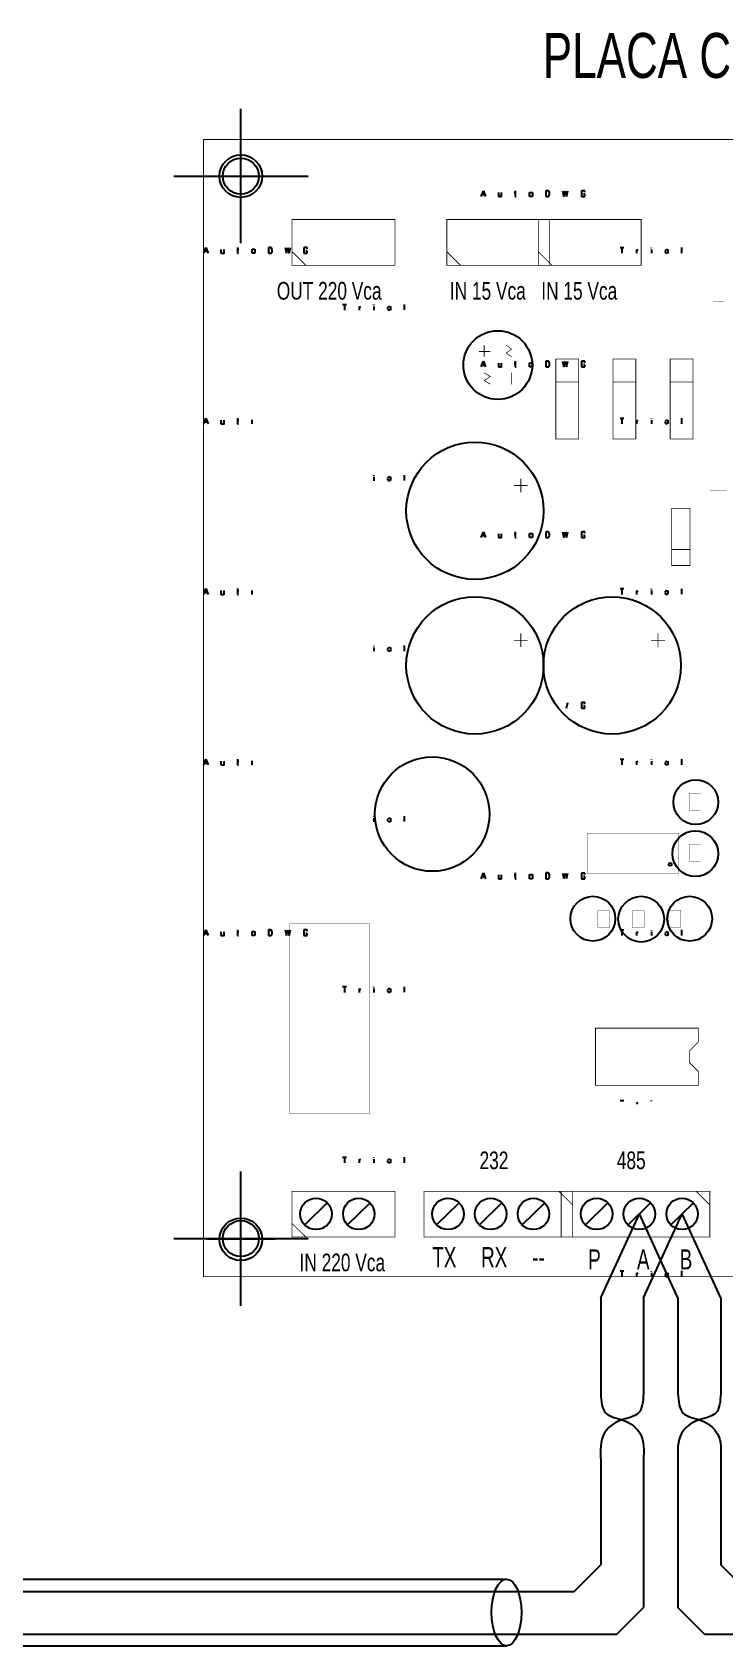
# Model space of a CAD drawing. Header units: millimetres. Extents: x 690 to 2444, y 537 to 1412.
# Drawn here: x 1413 to 1489.8, y 564.1 to 743.4 of the extents above; entities that cross this region are included whole.
import ezdxf

# ---------------------------------------------------------------- set-up
doc = ezdxf.new("R2010")
doc.units = ezdxf.units.MM
doc.linetypes.add('atContinuous2', pattern=[0])
doc.layers.add('at_Entity', color=7, linetype='Continuous')
doc.layers.add('at_Text', color=7, linetype='Continuous')
doc.styles.add('Style1', font='arial.ttf', dxfattribs={"height": 0.2})
doc.styles.add('Style4', font='', dxfattribs={"height": 0.2})
doc.styles.get('Style4').set_extended_font_data('Bank Gothic  Md  B T')

msp = doc.modelspace()

# ---------------------------------------------------------------- linework, layer by layer
at = {"color": 6}
for p, q in [((1436.17, 719.98), (1436.17, 734.9)), ((1428.72, 727.44), (1443.63, 727.44)), ((1436.17, 601.87), (1436.17, 616.79)), ((1428.72, 609.33), (1443.63, 609.33))]:
    msp.add_line(p, q, dxfattribs=at)
at = {"color": 28, "true_color": 0x0a0a0a}
for p, q in [((1462.88, 725.19), (1463.12, 725.82)), ((1462.97, 725.4), (1463.27, 725.4)), ((1463.12, 725.82), (1463.36, 725.19)), ((1464.78, 725.6), (1464.78, 725.19)), ((1464.78, 725.19), (1465.11, 725.19)), ((1465.11, 725.6), (1465.11, 725.12)), ((1466.55, 725.61), (1466.76, 725.61)), ((1466.64, 725.82), (1466.64, 725.19)), ((1466.64, 725.19), (1466.74, 725.19)), ((1468.23, 725.63), (1468.56, 725.63)), ((1468.23, 725.19), (1468.23, 725.63)), ((1468.56, 725.19), (1468.23, 725.19)), ((1468.56, 725.63), (1468.56, 725.19)), ((1470.28, 725.82), (1470.07, 725.82)), ((1470.07, 725.82), (1470.07, 725.19)), ((1470.07, 725.19), (1470.27, 725.19)), ((1470.27, 725.19), (1470.37, 725.21)), ((1470.37, 725.79), (1470.28, 725.82)), ((1470.48, 725.61), (1470.37, 725.79)), ((1470.37, 725.21), (1470.48, 725.36)), ((1470.48, 725.36), (1470.48, 725.61)), ((1471.91, 725.81), (1472.06, 725.19)), ((1472.06, 725.19), (1472.21, 725.81)), ((1472.21, 725.81), (1472.36, 725.19)), ((1472.36, 725.19), (1472.51, 725.81)), ((1474.38, 725.81), (1474, 725.81)), ((1474, 725.81), (1474, 725.19)), ((1474, 725.19), (1474.37, 725.19)), ((1474.38, 725.42), (1474.23, 725.42)), ((1474.37, 725.65), (1474.38, 725.81)), ((1474.37, 725.19), (1474.38, 725.42)), ((1432.05, 718.87), (1432.29, 719.5)), ((1432.29, 719.5), (1432.53, 718.87)), ((1433.95, 719.28), (1433.95, 718.87)), ((1434.28, 719.28), (1434.28, 718.8)), ((1435.72, 719.29), (1435.93, 719.29)), ((1435.81, 719.5), (1435.81, 718.87)), ((1437.41, 719.31), (1437.73, 719.31)), ((1437.41, 718.87), (1437.41, 719.31)), ((1437.73, 719.31), (1437.73, 718.87)), ((1439.25, 719.5), (1439.24, 718.87)), ((1439.45, 719.5), (1439.25, 719.5)), ((1439.55, 719.47), (1439.45, 719.5)), ((1439.66, 719.29), (1439.55, 719.47)), ((1439.65, 719.04), (1439.66, 719.29)), ((1441.08, 719.49), (1441.23, 718.87)), ((1441.23, 718.87), (1441.38, 719.49)), ((1441.38, 719.49), (1441.53, 718.87)), ((1441.53, 718.87), (1441.68, 719.49)), ((1443.55, 719.49), (1443.17, 719.49)), ((1443.17, 719.49), (1443.17, 718.87)), ((1443.55, 719.33), (1443.55, 719.49)), ((1432.14, 719.08), (1432.44, 719.08)), ((1433.95, 718.87), (1434.28, 718.87)), ((1435.81, 718.87), (1435.91, 718.87)), ((1437.73, 718.87), (1437.41, 718.87)), ((1439.24, 718.87), (1439.45, 718.87)), ((1439.45, 718.87), (1439.54, 718.89)), ((1439.54, 718.89), (1439.65, 719.04)), ((1443.17, 718.87), (1443.55, 718.87)), ((1443.55, 719.1), (1443.4, 719.1)), ((1443.55, 718.87), (1443.55, 719.1)), ((1462.88, 706.23), (1463.12, 706.86)), ((1463.12, 706.86), (1463.36, 706.23)), ((1466.64, 706.86), (1466.64, 706.23)), ((1468.23, 706.67), (1468.56, 706.67)), ((1468.23, 706.23), (1468.23, 706.67)), ((1468.56, 706.67), (1468.56, 706.23)), ((1470.28, 706.86), (1470.07, 706.86)), ((1470.07, 706.86), (1470.07, 706.23)), ((1470.37, 706.82), (1470.28, 706.86)), ((1470.48, 706.65), (1470.37, 706.82)), ((1471.91, 706.85), (1472.06, 706.23)), ((1472.06, 706.23), (1472.21, 706.85)), ((1472.21, 706.85), (1472.36, 706.23)), ((1472.36, 706.23), (1472.51, 706.85)), ((1474.38, 706.85), (1474, 706.85)), ((1474, 706.85), (1474, 706.23)), ((1474.37, 706.69), (1474.38, 706.85)), ((1462.97, 706.44), (1463.27, 706.44)), ((1464.78, 706.64), (1464.78, 706.23)), ((1464.78, 706.23), (1465.11, 706.23)), ((1465.11, 706.64), (1465.11, 706.16)), ((1466.55, 706.65), (1466.76, 706.65)), ((1466.64, 706.23), (1466.74, 706.23)), ((1468.56, 706.23), (1468.23, 706.23)), ((1470.07, 706.23), (1470.27, 706.23)), ((1470.27, 706.23), (1470.37, 706.25)), ((1470.37, 706.25), (1470.48, 706.4)), ((1470.48, 706.4), (1470.48, 706.65)), ((1474, 706.23), (1474.37, 706.23)), ((1474.38, 706.46), (1474.23, 706.46)), ((1474.37, 706.23), (1474.38, 706.46)), ((1432.05, 699.91), (1432.29, 700.54)), ((1432.14, 700.12), (1432.44, 700.12)), ((1432.29, 700.54), (1432.53, 699.91)), ((1433.95, 700.32), (1433.95, 699.91)), ((1433.95, 699.91), (1434.28, 699.91)), ((1434.28, 700.32), (1434.28, 699.84)), ((1435.72, 700.33), (1435.93, 700.33)), ((1435.81, 700.54), (1435.81, 699.91)), ((1435.81, 699.91), (1435.91, 699.91)), ((1437.41, 699.91), (1437.41, 700.35)), ((1462.88, 687.26), (1463.12, 687.9)), ((1462.97, 687.48), (1463.27, 687.48)), ((1463.12, 687.9), (1463.36, 687.26)), ((1464.78, 687.68), (1464.78, 687.26)), ((1464.78, 687.26), (1465.11, 687.26)), ((1465.11, 687.68), (1465.11, 687.2)), ((1466.55, 687.69), (1466.76, 687.69)), ((1466.64, 687.9), (1466.64, 687.26)), ((1466.64, 687.26), (1466.74, 687.26)), ((1468.23, 687.71), (1468.56, 687.71)), ((1468.23, 687.26), (1468.23, 687.71)), ((1468.56, 687.26), (1468.23, 687.26)), ((1468.56, 687.71), (1468.56, 687.26)), ((1470.28, 687.9), (1470.07, 687.9)), ((1470.07, 687.9), (1470.07, 687.26)), ((1470.07, 687.26), (1470.27, 687.26)), ((1470.27, 687.26), (1470.37, 687.29)), ((1470.37, 687.86), (1470.28, 687.9)), ((1470.48, 687.69), (1470.37, 687.86)), ((1470.37, 687.29), (1470.48, 687.44)), ((1470.48, 687.44), (1470.48, 687.69)), ((1471.91, 687.89), (1472.06, 687.27)), ((1472.06, 687.27), (1472.21, 687.89)), ((1472.21, 687.89), (1472.36, 687.27)), ((1472.36, 687.27), (1472.51, 687.89)), ((1474.38, 687.89), (1474, 687.89)), ((1474, 687.89), (1474, 687.26)), ((1474, 687.26), (1474.37, 687.26)), ((1474.38, 687.5), (1474.23, 687.5)), ((1474.37, 687.73), (1474.38, 687.89)), ((1474.37, 687.26), (1474.38, 687.5)), ((1432.05, 680.94), (1432.29, 681.58)), ((1432.29, 681.58), (1432.53, 680.94)), ((1435.81, 681.58), (1435.81, 680.94)), ((1432.14, 681.16), (1432.44, 681.16)), ((1433.95, 681.36), (1433.95, 680.94)), ((1433.95, 680.94), (1434.28, 680.94)), ((1434.28, 681.36), (1434.28, 680.88)), ((1435.72, 681.37), (1435.93, 681.37)), ((1435.81, 680.94), (1435.91, 680.94)), ((1437.41, 680.94), (1437.41, 681.39)), ((1472.36, 668.31), (1472.51, 668.93)), ((1474.38, 668.93), (1474, 668.93)), ((1474, 668.93), (1474, 668.3)), ((1474, 668.3), (1474.37, 668.3)), ((1474.38, 668.54), (1474.23, 668.54)), ((1474.37, 668.77), (1474.38, 668.93)), ((1474.37, 668.3), (1474.38, 668.54)), ((1432.05, 661.98), (1432.29, 662.62)), ((1432.14, 662.19), (1432.44, 662.19)), ((1432.29, 662.62), (1432.53, 661.98)), ((1433.95, 662.4), (1433.95, 661.98)), ((1433.95, 661.98), (1434.28, 661.98)), ((1434.28, 662.4), (1434.28, 661.92)), ((1435.72, 662.4), (1435.93, 662.4)), ((1435.81, 662.62), (1435.81, 661.98)), ((1435.81, 661.98), (1435.91, 661.98)), ((1437.41, 661.98), (1437.41, 662.43)), ((1462.88, 649.34), (1463.12, 649.98)), ((1462.97, 649.55), (1463.27, 649.55)), ((1463.12, 649.98), (1463.36, 649.34)), ((1464.78, 649.76), (1464.78, 649.34)), ((1464.78, 649.34), (1465.11, 649.34)), ((1465.11, 649.76), (1465.11, 649.28)), ((1466.55, 649.76), (1466.76, 649.76)), ((1466.64, 649.98), (1466.64, 649.34)), ((1466.64, 649.34), (1466.74, 649.34)), ((1468.23, 649.79), (1468.56, 649.79)), ((1468.23, 649.34), (1468.23, 649.79)), ((1468.56, 649.34), (1468.23, 649.34)), ((1468.56, 649.79), (1468.56, 649.34)), ((1470.28, 649.98), (1470.07, 649.98)), ((1470.07, 649.98), (1470.07, 649.34)), ((1470.07, 649.34), (1470.27, 649.34)), ((1470.27, 649.34), (1470.37, 649.37)), ((1470.37, 649.94), (1470.28, 649.98)), ((1470.48, 649.77), (1470.37, 649.94)), ((1470.37, 649.37), (1470.48, 649.52)), ((1470.48, 649.52), (1470.48, 649.77)), ((1471.91, 649.97), (1472.06, 649.35)), ((1472.06, 649.35), (1472.21, 649.97)), ((1472.21, 649.97), (1472.36, 649.35)), ((1472.36, 649.35), (1472.51, 649.97)), ((1474.38, 649.97), (1474, 649.97)), ((1474, 649.97), (1474, 649.34)), ((1474, 649.34), (1474.37, 649.34)), ((1474.38, 649.58), (1474.23, 649.58)), ((1474.37, 649.81), (1474.38, 649.97)), ((1474.37, 649.34), (1474.38, 649.58)), ((1432.05, 643.02), (1432.29, 643.66)), ((1432.14, 643.23), (1432.44, 643.23)), ((1432.29, 643.66), (1432.53, 643.02)), ((1433.95, 643.44), (1433.95, 643.02)), ((1433.95, 643.02), (1434.28, 643.02)), ((1434.28, 643.44), (1434.28, 642.96)), ((1435.72, 643.44), (1435.93, 643.44)), ((1435.81, 643.66), (1435.81, 643.02)), ((1435.81, 643.02), (1435.91, 643.02)), ((1437.41, 643.47), (1437.73, 643.47)), ((1437.41, 643.02), (1437.41, 643.47)), ((1437.73, 643.02), (1437.41, 643.02)), ((1437.73, 643.47), (1437.73, 643.02)), ((1439.25, 643.66), (1439.24, 643.02)), ((1439.24, 643.02), (1439.45, 643.02)), ((1439.45, 643.66), (1439.25, 643.66)), ((1439.55, 643.62), (1439.45, 643.66)), ((1439.45, 643.02), (1439.54, 643.05)), ((1439.54, 643.05), (1439.65, 643.2)), ((1439.66, 643.45), (1439.55, 643.62)), ((1439.65, 643.2), (1439.66, 643.45)), ((1441.08, 643.65), (1441.23, 643.03)), ((1441.23, 643.03), (1441.38, 643.65)), ((1441.38, 643.65), (1441.53, 643.02)), ((1441.53, 643.02), (1441.68, 643.65)), ((1443.55, 643.65), (1443.17, 643.65)), ((1443.17, 643.65), (1443.17, 643.02)), ((1443.17, 643.02), (1443.55, 643.02)), ((1443.55, 643.26), (1443.4, 643.26)), ((1443.55, 643.49), (1443.55, 643.65)), ((1443.55, 643.02), (1443.55, 643.26))]:
    msp.add_line(p, q, dxfattribs=at)
at = {"color": 2}
for p, q in [((1443.27, 610.86), (1445.77, 613.3)), ((1448.02, 610.86), (1450.52, 613.3)), ((1457.92, 610.86), (1460.43, 613.3)), ((1462.68, 610.86), (1465.18, 613.3)), ((1467.43, 610.86), (1469.93, 613.3)), ((1474.45, 610.86), (1476.95, 613.3)), ((1479.2, 610.86), (1481.7, 613.3)), ((1483.95, 610.86), (1486.45, 613.3))]:
    msp.add_line(p, q, dxfattribs=at)
at = {"color": 7}
for p, q in [((1306.18, 571.48), (1465.69, 571.48)), ((1306.18, 564.07), (1465.69, 564.07))]:
    msp.add_line(p, q, dxfattribs=at)
at = {"color": 2}
for centre, radius in [((1436.17, 727.44), 2), ((1444.52, 612.08), 1.75), ((1449.27, 612.08), 1.75), ((1459.18, 612.08), 1.75), ((1463.93, 612.08), 1.75), ((1468.68, 612.08), 1.75), ((1475.7, 612.08), 1.75), ((1480.45, 612.08), 1.75), ((1485.2, 612.08), 1.75), ((1436.17, 609.33), 2)]:
    msp.add_circle(centre, radius, dxfattribs=at)
at = {"layer": 'at_Entity', "color": 28, "true_color": 0x0d0d0d}
for p, q in [((1478.3, 719.5), (1478.71, 719.5)), ((1478.5, 719.5), (1478.5, 718.87)), ((1480.13, 719.28), (1480.13, 718.87)), ((1480.13, 719.14), (1480.31, 719.28)), ((1481.78, 719.28), (1481.78, 718.87)), ((1481.79, 719.42), (1481.79, 719.47)), ((1483.45, 719.28), (1483.26, 719.09)), ((1483.62, 719.19), (1483.45, 719.28)), ((1483.62, 719.28), (1483.62, 718.87)), ((1485.13, 719.49), (1485.12, 718.88)), ((1483.26, 719.09), (1483.44, 718.87)), ((1483.44, 718.87), (1483.62, 718.96)), ((1447.47, 713.18), (1447.89, 713.18)), ((1447.68, 713.18), (1447.68, 712.55)), ((1449.3, 712.96), (1449.3, 712.55)), ((1449.31, 712.82), (1449.48, 712.96)), ((1450.96, 713.1), (1450.96, 713.15)), ((1450.96, 712.96), (1450.96, 712.55)), ((1452.62, 712.96), (1452.43, 712.77)), ((1452.43, 712.77), (1452.62, 712.55)), ((1452.8, 712.87), (1452.62, 712.96)), ((1452.62, 712.55), (1452.8, 712.64)), ((1452.79, 712.96), (1452.79, 712.55)), ((1454.3, 713.17), (1454.3, 712.56)), ((1478.3, 700.54), (1478.71, 700.54)), ((1478.5, 700.54), (1478.5, 699.91)), ((1480.13, 700.32), (1480.13, 699.91)), ((1480.13, 700.18), (1480.31, 700.32)), ((1481.78, 700.32), (1481.78, 699.91)), ((1481.79, 700.46), (1481.79, 700.51)), ((1483.45, 700.32), (1483.26, 700.13)), ((1483.26, 700.13), (1483.44, 699.91)), ((1483.44, 699.91), (1483.62, 700)), ((1483.62, 700.23), (1483.45, 700.32)), ((1483.62, 700.32), (1483.62, 699.91)), ((1485.13, 700.53), (1485.12, 699.92)), ((1450.96, 694.14), (1450.96, 694.19)), ((1454.3, 694.21), (1454.3, 693.6)), ((1450.96, 694), (1450.96, 693.58)), ((1452.62, 694), (1452.43, 693.81)), ((1452.43, 693.81), (1452.62, 693.58)), ((1452.8, 693.91), (1452.62, 694)), ((1452.62, 693.58), (1452.8, 693.67)), ((1452.79, 694), (1452.79, 693.59)), ((1478.3, 681.58), (1478.71, 681.58)), ((1478.5, 681.58), (1478.5, 680.94)), ((1481.79, 681.5), (1481.79, 681.55)), ((1485.13, 681.57), (1485.12, 680.96)), ((1480.13, 681.36), (1480.13, 680.94)), ((1480.13, 681.22), (1480.31, 681.35)), ((1481.78, 681.36), (1481.78, 680.94)), ((1483.45, 681.36), (1483.26, 681.17)), ((1483.26, 681.17), (1483.44, 680.94)), ((1483.44, 680.94), (1483.62, 681.03)), ((1483.62, 681.27), (1483.45, 681.36)), ((1483.62, 681.36), (1483.62, 680.95)), ((1450.96, 675.18), (1450.96, 675.23)), ((1450.96, 675.04), (1450.96, 674.62)), ((1452.62, 675.04), (1452.43, 674.85)), ((1452.43, 674.85), (1452.62, 674.62)), ((1452.8, 674.95), (1452.62, 675.04)), ((1452.62, 674.62), (1452.8, 674.71)), ((1452.79, 675.04), (1452.79, 674.63)), ((1454.3, 675.25), (1454.3, 674.64)), ((1478.3, 662.62), (1478.71, 662.62)), ((1478.5, 662.62), (1478.5, 661.98)), ((1480.13, 662.4), (1480.13, 661.98)), ((1480.13, 662.26), (1480.31, 662.39)), ((1481.78, 662.4), (1481.78, 661.98)), ((1481.79, 662.54), (1481.79, 662.59)), ((1483.45, 662.4), (1483.26, 662.21)), ((1483.26, 662.21), (1483.44, 661.98)), ((1483.44, 661.98), (1483.62, 662.07)), ((1483.62, 662.31), (1483.45, 662.4)), ((1483.62, 662.4), (1483.62, 661.99)), ((1485.13, 662.61), (1485.12, 662)), ((1450.96, 656.22), (1450.96, 656.27)), ((1450.96, 656.08), (1450.96, 655.66)), ((1452.62, 656.08), (1452.43, 655.89)), ((1452.43, 655.89), (1452.62, 655.66)), ((1452.8, 655.99), (1452.62, 656.08)), ((1452.62, 655.66), (1452.8, 655.75)), ((1452.79, 656.08), (1452.79, 655.67)), ((1454.3, 656.29), (1454.3, 655.68)), ((1478.3, 643.66), (1478.71, 643.66)), ((1478.5, 643.66), (1478.5, 643.02)), ((1480.13, 643.44), (1480.13, 643.02)), ((1480.13, 643.3), (1480.31, 643.43)), ((1481.78, 643.44), (1481.78, 643.02)), ((1481.79, 643.58), (1481.79, 643.63)), ((1483.45, 643.44), (1483.26, 643.25)), ((1483.26, 643.25), (1483.44, 643.02)), ((1483.44, 643.02), (1483.62, 643.11)), ((1483.62, 643.35), (1483.45, 643.44)), ((1483.62, 643.44), (1483.62, 643.03)), ((1485.13, 643.65), (1485.12, 643.04)), ((1447.47, 637.34), (1447.89, 637.34)), ((1447.68, 637.34), (1447.68, 636.7)), ((1449.3, 637.12), (1449.3, 636.7)), ((1449.31, 636.98), (1449.48, 637.11)), ((1450.96, 637.26), (1450.96, 637.31)), ((1450.96, 637.12), (1450.96, 636.7)), ((1452.62, 637.12), (1452.43, 636.93)), ((1452.43, 636.93), (1452.62, 636.7)), ((1452.8, 637.03), (1452.62, 637.12)), ((1452.62, 636.7), (1452.8, 636.79)), ((1452.79, 637.12), (1452.79, 636.71)), ((1454.3, 637.33), (1454.3, 636.72)), ((1478.3, 624.7), (1478.71, 624.7)), ((1480.13, 624.34), (1480.31, 624.47)), ((1481.79, 624.62), (1481.79, 624.67)), ((1447.47, 618.38), (1447.89, 618.38)), ((1447.68, 618.38), (1447.68, 617.74)), ((1449.3, 618.16), (1449.3, 617.74)), ((1449.31, 618.02), (1449.48, 618.15)), ((1450.96, 618.3), (1450.96, 618.35)), ((1450.96, 618.16), (1450.96, 617.74)), ((1452.62, 618.16), (1452.43, 617.97)), ((1452.43, 617.97), (1452.62, 617.74)), ((1452.8, 618.07), (1452.62, 618.16)), ((1452.62, 617.74), (1452.8, 617.83)), ((1452.79, 618.16), (1452.79, 617.75)), ((1454.3, 618.37), (1454.3, 617.76)), ((1478.3, 605.74), (1478.71, 605.74)), ((1478.5, 605.74), (1478.5, 605.1)), ((1480.13, 605.52), (1480.13, 605.1)), ((1480.13, 605.38), (1480.31, 605.51)), ((1481.78, 605.52), (1481.78, 605.1)), ((1481.79, 605.66), (1481.79, 605.71)), ((1483.45, 605.52), (1483.26, 605.33)), ((1483.26, 605.33), (1483.44, 605.1)), ((1483.44, 605.1), (1483.62, 605.19)), ((1483.62, 605.43), (1483.45, 605.52)), ((1483.62, 605.52), (1483.62, 605.11)), ((1485.13, 605.73), (1485.12, 605.12))]:
    msp.add_line(p, q, dxfattribs=at)
at = {"layer": 'at_Entity', "color": 0}
for points in [[(1584.86, 731.51, 0.0897, 0.0897, 0), (1432.02, 731.51, 0.0897, 0.0897, 0), (1432.02, 605.1, 0.0897, 0.0897, 0), (1584.86, 605.1, 0.0897, 0.0897, 0), (1584.86, 731.51, 0.0897, 0.0897, 0)], [(1436.17, 723.63, 0.12, 0.12, 0), (1436.17, 731.25, 0.12, 0.12, 0)], [(1432.36, 727.44, 0.12, 0.12, 0), (1439.99, 727.44, 0.12, 0.12, 0)], [(1453.29, 722.61, 0.0897, 0.0897, 0), (1441.85, 722.61, 0.0897, 0.0897, 0), (1441.85, 717.53, 0.0897, 0.0897, 0), (1453.29, 717.53, 0.0897, 0.0897, 0), (1453.29, 722.61, 0.0897, 0.0897, 0)], [(1470.49, 722.61, 0.0897, 0.0897, 0), (1459.05, 722.61, 0.0897, 0.0897, 0), (1459.05, 717.53, 0.0897, 0.0897, 0), (1470.49, 717.53, 0.0897, 0.0897, 0), (1470.49, 722.61, 0.0897, 0.0897, 0)], [(1480.65, 722.61, 0.0897, 0.0897, 0), (1469.22, 722.61, 0.0897, 0.0897, 0), (1469.22, 717.53, 0.0897, 0.0897, 0), (1480.65, 717.53, 0.0897, 0.0897, 0), (1480.65, 722.61, 0.0897, 0.0897, 0)], [(1443.38, 717.53, 0.0897, 0.0897, 0), (1441.85, 719.05, 0.0897, 0.0897, 0)], [(1460.57, 717.53, 0.0897, 0.0897, 0), (1459.05, 719.05, 0.0897, 0.0897, 0)], [(1470.74, 717.53, 0.0897, 0.0897, 0), (1469.22, 719.05, 0.0897, 0.0897, 0)], [(1488.95, 713.46, 0.0339, 0.0339, 0), (1488.62, 713.46, 0.0339, 0.0339, 0)], [(1489.21, 713.46, 0.0254, 0.0254, 0), (1488.95, 713.46, 0.0254, 0.0254, 0)], [(1489.55, 713.46, 0.0339, 0.0339, 0), (1489.21, 713.46, 0.0339, 0.0339, 0)], [(1489.89, 713.46, 0.0339, 0.0339, 0), (1489.55, 713.46, 0.0339, 0.0339, 0)], [(1463.2, 707.36, 0.0897, 0.0897, 0), (1463.2, 708.63, 0.0897, 0.0897, 0)], [(1466.25, 707.36, 0.0729, 0.0729, 0), (1465.66, 707.78, 0.0729, 0.0729, 0), (1466.25, 708.21, 0.0729, 0.0729, 0), (1465.66, 708.63, 0.0729, 0.0729, 0)], [(1462.61, 707.95, 0.0897, 0.0897, 0), (1463.88, 707.95, 0.0897, 0.0897, 0)], [(1473.71, 707.11, 0.0897, 0.0897, 0), (1471.16, 707.11, 0.0897, 0.0897, 0), (1471.16, 698.21, 0.0897, 0.0897, 0), (1473.71, 698.21, 0.0897, 0.0897, 0), (1473.71, 707.11, 0.0897, 0.0897, 0)], [(1480.06, 707.11, 0.0897, 0.0897, 0), (1477.52, 707.11, 0.0897, 0.0897, 0), (1477.52, 698.21, 0.0897, 0.0897, 0), (1480.06, 698.21, 0.0897, 0.0897, 0), (1480.06, 707.11, 0.0897, 0.0897, 0)], [(1486.41, 707.11, 0.0897, 0.0897, 0), (1483.87, 707.11, 0.0897, 0.0897, 0), (1483.87, 698.21, 0.0897, 0.0897, 0), (1486.41, 698.21, 0.0897, 0.0897, 0), (1486.41, 707.11, 0.0897, 0.0897, 0)], [(1463.88, 704.31, 0.0799, 0.0799, 0), (1463.2, 704.73, 0.0799, 0.0799, 0), (1463.88, 705.16, 0.0799, 0.0799, 0), (1463.2, 705.58, 0.0799, 0.0799, 0)], [(1466.25, 704.31, 0.0897, 0.0897, 0), (1466.25, 705.58, 0.0897, 0.0897, 0)], [(1473.71, 704.56, 0.0897, 0.0897, 0), (1471.16, 704.56, 0.0897, 0.0897, 0)], [(1480.06, 704.56, 0.0897, 0.0897, 0), (1477.52, 704.56, 0.0897, 0.0897, 0)], [(1486.41, 704.56, 0.0897, 0.0897, 0), (1483.87, 704.56, 0.0897, 0.0897, 0)], [(1466.5, 693.04, 0.0897, 0.0897, 0), (1468.03, 693.04, 0.0897, 0.0897, 0)], [(1467.27, 693.81, 0.0897, 0.0897, 0), (1467.27, 692.28, 0.0897, 0.0897, 0)], [(1488.62, 692.45, 0.0339, 0.0339, 0), (1488.28, 692.45, 0.0339, 0.0339, 0)], [(1488.87, 692.45, 0.0254, 0.0254, 0), (1488.62, 692.45, 0.0254, 0.0254, 0)], [(1489.21, 692.45, 0.0339, 0.0339, 0), (1488.87, 692.45, 0.0339, 0.0339, 0)], [(1489.55, 692.45, 0.0339, 0.0339, 0), (1489.21, 692.45, 0.0339, 0.0339, 0)], [(1489.8, 692.45, 0.0254, 0.0254, 0), (1489.55, 692.45, 0.0254, 0.0254, 0)], [(1490.14, 692.45, 0.0339, 0.0339, 0), (1489.8, 692.45, 0.0339, 0.0339, 0)], [(1486.07, 690.5, 0.0897, 0.0897, 0), (1484.04, 690.5, 0.0897, 0.0897, 0), (1484.04, 684.15, 0.0897, 0.0897, 0), (1486.07, 684.15, 0.0897, 0.0897, 0), (1486.07, 690.5, 0.0897, 0.0897, 0)], [(1484.04, 685.93, 0.0897, 0.0897, 0), (1486.07, 685.93, 0.0897, 0.0897, 0)], [(1467.27, 676.61, 0.0897, 0.0897, 0), (1467.27, 675.08, 0.0897, 0.0897, 0)], [(1482.52, 676.61, 0.0897, 0.0897, 0), (1482.52, 675.08, 0.0897, 0.0897, 0)], [(1466.5, 675.84, 0.0897, 0.0897, 0), (1468.03, 675.84, 0.0897, 0.0897, 0)], [(1481.75, 675.84, 0.0897, 0.0897, 0), (1483.28, 675.84, 0.0897, 0.0897, 0)], [(1487.26, 658.82, 0.0299, 0.0299, 0), (1485.99, 658.82, 0.0299, 0.0299, 0), (1485.99, 656.95, 0.0299, 0.0299, 0), (1487.26, 656.95, 0.0299, 0.0299, 0), (1487.26, 658.82, 0.0299, 0.0299, 0)], [(1484.8, 654.41, 0.0299, 0.0299, 0), (1474.64, 654.41, 0.0299, 0.0299, 0), (1474.64, 649.92, 0.0299, 0.0299, 0), (1484.8, 649.92, 0.0299, 0.0299, 0), (1484.8, 654.41, 0.0299, 0.0299, 0)], [(1487.26, 653.14, 0.0299, 0.0299, 0), (1485.99, 653.14, 0.0299, 0.0299, 0), (1485.99, 651.28, 0.0299, 0.0299, 0), (1487.26, 651.28, 0.0299, 0.0299, 0), (1487.26, 653.14, 0.0299, 0.0299, 0)], [(1477.18, 645.77, 0.0299, 0.0299, 0), (1475.82, 645.77, 0.0299, 0.0299, 0), (1475.82, 643.91, 0.0299, 0.0299, 0), (1477.18, 643.91, 0.0299, 0.0299, 0), (1477.18, 645.77, 0.0299, 0.0299, 0)], [(1480.99, 645.77, 0.0299, 0.0299, 0), (1479.64, 645.77, 0.0299, 0.0299, 0), (1479.64, 643.91, 0.0299, 0.0299, 0), (1480.99, 643.91, 0.0299, 0.0299, 0), (1480.99, 645.77, 0.0299, 0.0299, 0)], [(1485.06, 645.85, 0.0299, 0.0299, 0), (1483.7, 645.85, 0.0299, 0.0299, 0), (1483.7, 643.91, 0.0299, 0.0299, 0), (1485.06, 643.91, 0.0299, 0.0299, 0), (1485.06, 645.85, 0.0299, 0.0299, 0)], [(1441.6, 644.33, 0.0299, 0.0299, 0), (1450.49, 644.33, 0.0299, 0.0299, 0)], [(1441.6, 644.33, 0.0299, 0.0299, 0), (1441.6, 623.23, 0.0299, 0.0299, 0)], [(1450.49, 644.33, 0.0299, 0.0299, 0), (1450.49, 623.23, 0.0299, 0.0299, 0)], [(1487.01, 632.72, 0.0897, 0.0897, 0), (1487.01, 631.2, 0.0897, 0.0897, 0), (1485.99, 630.18, 0.0897, 0.0897, 0), (1485.99, 628.91, 0.0897, 0.0897, 0), (1487.01, 627.89, 0.0897, 0.0897, 0), (1487.01, 626.37, 0.0897, 0.0897, 0), (1475.57, 626.37, 0.0897, 0.0897, 0), (1475.57, 632.72, 0.0897, 0.0897, 0), (1487.01, 632.72, 0.0897, 0.0897, 0)], [(1441.6, 623.23, 0.0299, 0.0299, 0), (1450.49, 623.23, 0.0299, 0.0299, 0)], [(1453.29, 614.59, 0.0897, 0.0897, 0), (1441.85, 614.59, 0.0897, 0.0897, 0), (1441.85, 609.51, 0.0897, 0.0897, 0), (1453.29, 609.51, 0.0897, 0.0897, 0), (1453.29, 614.59, 0.0897, 0.0897, 0)], [(1473.03, 614.59, 0.0897, 0.0897, 0), (1456.51, 614.59, 0.0897, 0.0897, 0), (1456.51, 609.51, 0.0897, 0.0897, 0), (1473.03, 609.51, 0.0897, 0.0897, 0), (1473.03, 614.59, 0.0897, 0.0897, 0)], [(1471.5, 614.59, 0.0897, 0.0897, 0), (1473.03, 613.07, 0.0897, 0.0897, 0)], [(1488.28, 614.59, 0.0897, 0.0897, 0), (1471.76, 614.59, 0.0897, 0.0897, 0), (1471.76, 609.51, 0.0897, 0.0897, 0), (1488.28, 609.51, 0.0897, 0.0897, 0), (1488.28, 614.59, 0.0897, 0.0897, 0)], [(1486.75, 614.59, 0.0897, 0.0897, 0), (1488.28, 613.07, 0.0897, 0.0897, 0)], [(1436.17, 605.44, 0.12, 0.12, 0), (1436.17, 613.07, 0.12, 0.12, 0)], [(1443.38, 609.51, 0.0897, 0.0897, 0), (1441.85, 611.03, 0.0897, 0.0897, 0)], [(1432.36, 609.25, 0.12, 0.12, 0), (1439.99, 609.25, 0.12, 0.12, 0)]]:
    msp.add_lwpolyline(points, format="xyseb", dxfattribs=at)
at = {"layer": 'at_Entity', "color": 0, "linetype": 'atContinuous2'}
for centre, radius in [((1436.17, 727.44), 2.37), ((1464.72, 706.43), 3.82), ((1462.18, 690.24), 7.63), ((1462.18, 673.05), 7.63), ((1477.43, 673.05), 7.63), ((1457.43, 656.52), 6.36), ((1486.72, 657.85), 2.49), ((1486.67, 652.12), 2.54), ((1483.87, 650.94), 0.177), ((1475.28, 644.89), 2.49), ((1480.65, 644.84), 2.54), ((1486.04, 644.89), 2.49), ((1436.17, 609.25), 2.37)]:
    msp.add_circle(centre, radius, dxfattribs=at)
at = {"layer": 'at_Text', "color": 6}
for p, q in [((1476.15, 602.74), (1480.45, 612.08)), ((1484.74, 602.74), (1480.45, 612.08)), ((1480.91, 602.74), (1485.2, 612.08)), ((1489.49, 602.74), (1485.2, 612.08)), ((1476.15, 602.74), (1476.15, 592.1)), ((1480.91, 602.74), (1480.91, 592.1)), ((1484.74, 602.74), (1484.74, 592.1)), ((1489.49, 602.74), (1489.49, 592.1)), ((1476.15, 584.69), (1476.15, 573.08)), ((1480.91, 584.69), (1480.91, 568.33)), ((1484.74, 584.69), (1484.74, 568.33)), ((1489.49, 584.69), (1489.49, 573.08)), ((1473.15, 570.08), (1476.15, 573.08)), ((1492.49, 570.08), (1489.49, 573.08)), ((1473.15, 570.08), (1388.2, 570.08)), ((1477.91, 565.33), (1480.91, 568.33)), ((1487.74, 565.33), (1484.74, 568.33)), ((1477.91, 565.33), (1388.2, 565.33)), ((1571.61, 565.33), (1487.74, 565.33))]:
    msp.add_line(p, q, dxfattribs=at)
at = {"layer": 'at_Text', "color": 7}
msp.add_ellipse((1465.69, 567.78), major_axis=(0, 3.7), ratio=0.448276, dxfattribs=at)
at = {"layer": 'at_Text', "color": 6}
for points in [[(1480.91, 592.1), (1480.33, 589.93), (1478.33, 589.11), (1476.54, 587.67), (1476.15, 584.69)], [(1476.15, 592.1), (1476.73, 589.93), (1478.73, 589.11), (1480.52, 587.67), (1480.91, 584.69)], [(1489.49, 592.1), (1488.92, 589.93), (1486.92, 589.11), (1485.12, 587.67), (1484.74, 584.69)], [(1484.74, 592.1), (1485.32, 589.93), (1487.32, 589.11), (1489.11, 587.67), (1489.49, 584.69)]]:
    msp.add_spline(points, degree=3, dxfattribs=at)

# ---------------------------------------------------------------- texts
at = {"color": 2, "width": 0.7}
for s, height, style, p in [('PLACA CONTROL INDICADOR 2', 5, 'Style1', (1469.72, 738.35)), ('OUT 220 Vca', 1.9653, 'Style1', (1440.16, 713.71)), ('IN 15 Vca', 1.965, 'Style1', (1459.39, 713.71)), ('IN 15 Vca', 1.965, 'Style1', (1469.55, 713.71)), ('232', 1.965, 'Style1', (1462.69, 617.05)), ('485', 1.965, 'Style1', (1477.94, 617.05)), ('TX', 2.236, 'Style4', (1457.44, 606.15)), ('RX', 2.236, 'Style4', (1462.86, 606.15)), ('P', 2.24, 'Style4', (1474.76, 605.9)), ('A', 2.24, 'Style4', (1480.18, 605.9)), ('B', 2.24, 'Style4', (1484.93, 605.9)), ('IN 220 Vca', 1.965, 'Style1', (1442.69, 605.7)), ('--', 2.236, 'Style4', (1468.54, 606.15))]:
    msp.add_text(s, height=height, rotation=0.0006, dxfattribs=dict(at, style=style)).set_placement(p)

doc.saveas('drawing.dxf')
